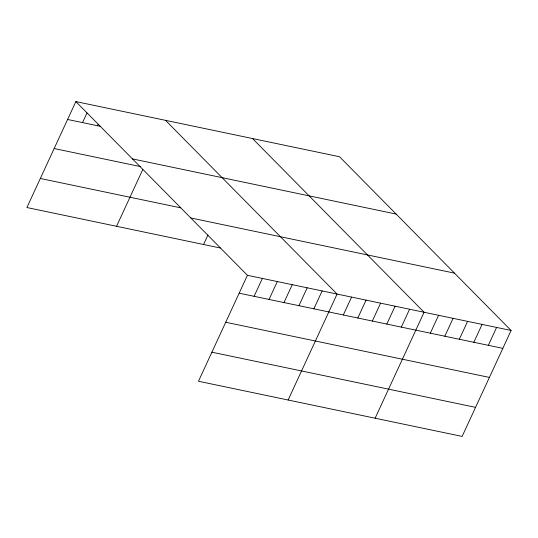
<?xml version="1.0" encoding="UTF-8"?>
<svg xmlns="http://www.w3.org/2000/svg" width="538" height="538" viewBox="0 0 538 538"><rect width="100%" height="100%" fill="white"/><g stroke="black" fill="none" stroke-linecap="round" stroke-linejoin="round"><path stroke-width="0.81" d="M75.858 101.581L247.426 275.301L198.468 381.254L462.142 436.419L511.1 330.466L339.532 156.746L75.858 101.581L26.9 207.534L220.479 248.038M82.529 122.603L87.008 112.906M97.472 125.724L98.165 124.238M116.551 226.29L142.772 169.537M203.559 244.494L207.924 235.052M254.104 296.317L262.369 278.422M269.04 299.444L277.312 281.549M283.983 302.571L292.255 284.676M298.926 305.698L307.191 287.803M313.869 308.825L322.134 290.93M288.119 400.01L337.077 294.057L165.509 120.337M343.311 314.986L351.576 297.09M357.81 318.019L366.082 300.123M372.316 321.051L380.581 303.156M386.815 324.084L395.087 306.189M401.321 327.117L409.586 309.222M375.127 418.214L424.085 312.262L252.517 138.542M430.319 333.19L438.591 315.295M444.825 336.223L453.09 318.328M459.324 339.256L467.596 321.361M473.83 342.289L482.095 324.394M488.329 345.322L496.601 327.427M67.593 119.476L100.619 126.383M132.476 158.905L396.15 214.07M54.163 148.535L140.667 166.632M40.33 178.475L180.734 207.85M190.808 217.971L454.482 273.136M247.426 275.301L511.1 330.466M239.161 293.19L502.835 348.355M225.731 322.255L489.405 377.42M211.898 352.195L475.572 407.36"/></g></svg>
